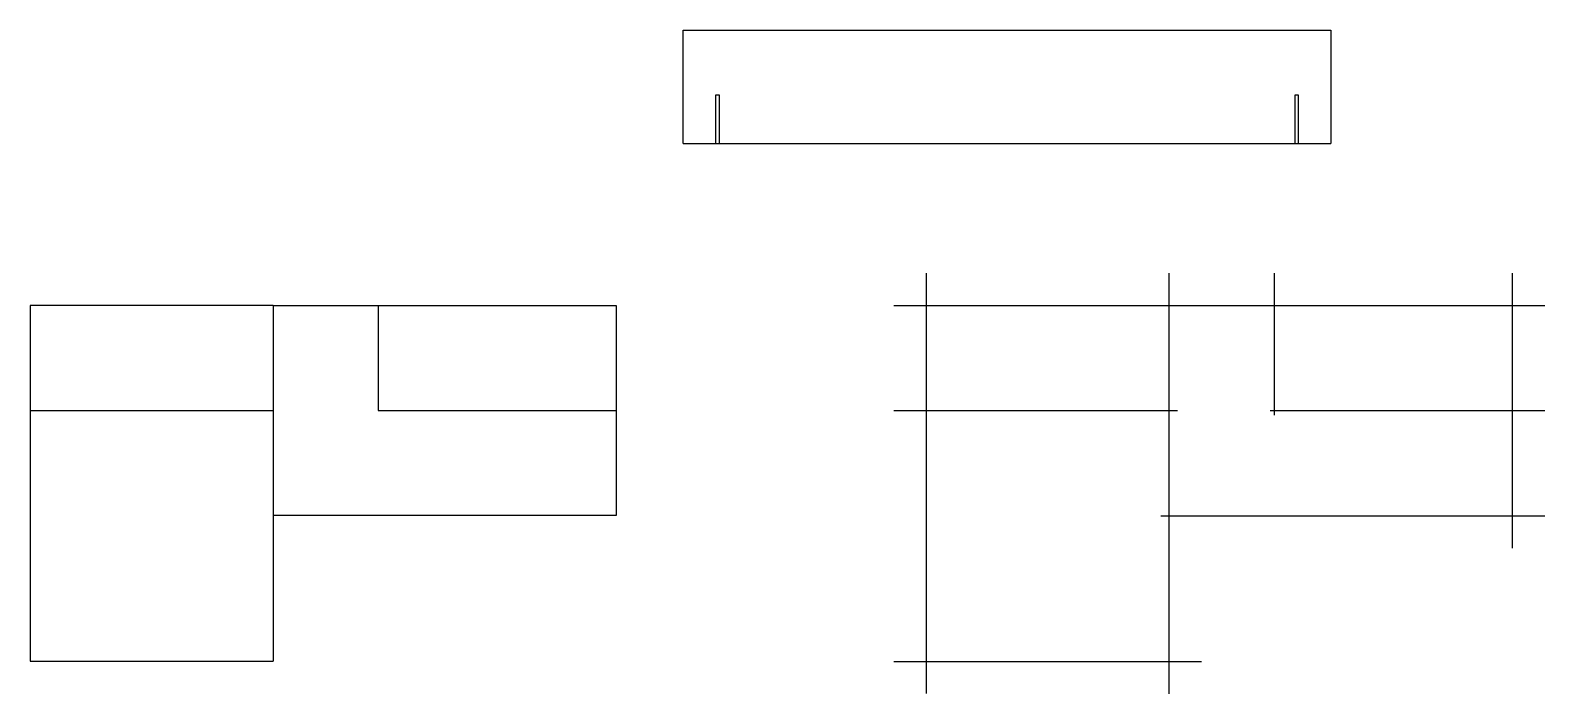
# Model space of a CAD drawing. Header units: millimetres. Extents: x 2047 to 2982, y 1510 to 1920.
import ezdxf

# ---------------------------------------------------------------- set-up
doc = ezdxf.new("R2010")
doc.units = ezdxf.units.MM

msp = doc.modelspace()

# ---------------------------------------------------------------- linework, layer by layer
for p, q in [((2450, 1850), (2450, 1920)), ((2450, 1920), (2850.04, 1920)), ((2850.04, 1920), (2850.04, 1850)), ((2470.17, 1850), (2470.17, 1880)), ((2470.17, 1880), (2472.17, 1880)), ((2472.17, 1880), (2472.17, 1850)), ((2828, 1850), (2828, 1880)), ((2828, 1880), (2830, 1880)), ((2830, 1880), (2830, 1850)), ((2450, 1850), (2850.04, 1850)), ((2450, 1850), (2470.17, 1850)), ((2600.05, 1769.85), (2600.05, 1509.85)), ((2750.07, 1769.78), (2750.07, 1509.78)), ((2815.15, 1769.88), (2815.15, 1682.05)), ((2962.15, 1769.74), (2962.15, 1599.87)), ((2196.53, 1749.92), (2046.53, 1749.92)), ((2046.53, 1749.92), (2046.53, 1684.92)), ((2196.53, 1749.92), (2261.53, 1749.92)), ((2196.53, 1749.92), (2196.53, 1684.92)), ((2261.53, 1749.92), (2408.53, 1749.92)), ((2261.53, 1749.92), (2261.53, 1684.92)), ((2408.53, 1749.92), (2408.53, 1684.92)), ((2580.12, 1749.86), (2982.26, 1749.86)), ((2046.53, 1684.92), (2196.53, 1684.92)), ((2046.53, 1684.92), (2046.53, 1529.92)), ((2196.53, 1684.92), (2196.53, 1619.92)), ((2261.53, 1684.92), (2408.53, 1684.92)), ((2408.53, 1684.92), (2408.53, 1619.92)), ((2580.13, 1684.82), (2755.27, 1684.82)), ((2812.64, 1684.82), (2982.26, 1684.82)), ((2408.53, 1619.92), (2196.53, 1619.92)), ((2196.53, 1619.92), (2196.53, 1529.92)), ((2745.07, 1619.85), (2982.26, 1619.85)), ((2046.53, 1529.92), (2196.53, 1529.92)), ((2580.12, 1529.61), (2770.15, 1529.61))]:
    msp.add_line(p, q)

doc.saveas('drawing.dxf')
